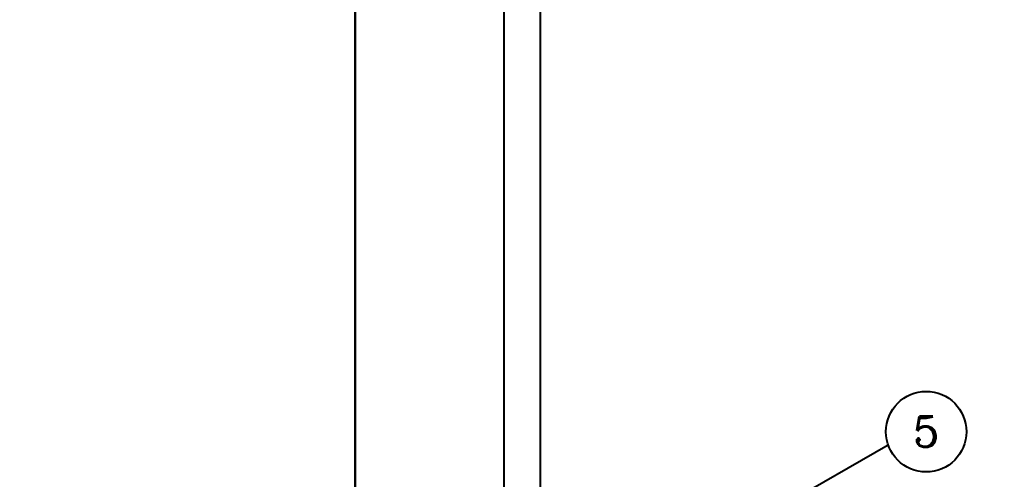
# Model space of a CAD drawing. Header units: millimetres. Extents: x -17263 to -7565, y 1486 to 4446.
# Drawn here: x -9974 to -9277, y 2711 to 3034 of the extents above; entities that cross this region are included whole.
import ezdxf
from ezdxf.enums import TextEntityAlignment as Align

# ---------------------------------------------------------------- set-up
doc = ezdxf.new("R2010")
doc.units = ezdxf.units.MM
doc.layers.add('REFERENCIAS', color=1, linetype='Continuous')
doc.styles.add('ROMANC', font='romanc')

# ---------------------------------------------------------------- blocks, each defined once
blk = doc.blocks.new('REF_NUM')
at = {"layer": 'REFERENCIAS'}
blk.add_circle((0, 0), 7.9, dxfattribs=at)
at = {"layer": 'REFERENCIAS', "style": 'ROMANC'}
blk.add_attdef('NUM', text='', height=6, dxfattribs=at).set_placement((0, 0), align=Align.MIDDLE)

msp = doc.modelspace()

# ---------------------------------------------------------------- linework, layer by layer
for p, q in [((-9634.36, 2442.08), (-9634.36, 3850.34)), ((-9608.96, 2442.08), (-9608.96, 3850.34))]:
    msp.add_line(p, q)
for points in [[(-11663.84, 3061.27), (-9738.84, 3061.27), (-9738.84, 1926.27), (-10613.84, 1926.27), (-10613.84, 1676.27), (-11663.84, 1676.27), (-11663.84, 3061.27)], [(-9738.84, 3061.27), (-7813.84, 3061.27), (-7813.84, 1926.27), (-8688.84, 1926.27), (-8688.84, 1676.27), (-9738.84, 1676.27), (-9738.84, 3061.27)], [(-9738.84, 3061.27), (-7813.84, 3061.27), (-7813.84, 1926.27), (-8688.84, 1926.27), (-8688.84, 1676.27), (-9738.84, 1676.27), (-9738.84, 3061.27)]]:
    msp.add_lwpolyline(points, close=True)
at = {"layer": 'REFERENCIAS'}
msp.add_lwpolyline([(-9364.98, 2735.1), (-9438.17, 2693.05)], dxfattribs=at)

# ---------------------------------------------------------------- block references
at = {"layer": 'REFERENCIAS', "xscale": 3.575742834909031, "yscale": 3.575742834909031, "zscale": 3.575742834909031}
msp.add_blockref('REF_NUM', (-9338.37, 2744.58), dxfattribs=at).add_auto_attribs({'NUM': '5'})

doc.saveas('drawing.dxf')
